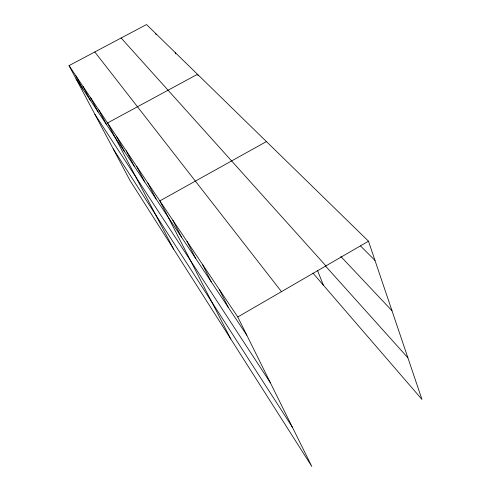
<?xml version="1.0" encoding="UTF-8"?>
<svg xmlns="http://www.w3.org/2000/svg" width="491" height="491" viewBox="0 0 491 491"><rect width="100%" height="100%" fill="white"/><g stroke="black" fill="none" stroke-linecap="round" stroke-linejoin="round"><path stroke-width="0.74" d="M368.495 241.198L146.527 24.55L69.035 65.616L237.785 316.983L368.495 241.198L421.965 399.435L312.957 273.113M266.423 141.574L159.845 200.887L230.813 339.048M360.572 246.003L374.995 260.433M340.834 256.486L392.002 310.766M121.142 37.997L325.914 265.883M325.613 266.134L407.904 357.816M94.794 51.96L281.478 291.648M76.037 78.812L246.807 335.2M94.88 114.317L270.381 382.802M113.194 148.81L292.384 427.225M75.81 75.718L82.954 89.196M69.035 65.616L129.986 180.442L311.81 466.45L237.785 316.983M83.01 86.441L90.289 100.207M98.826 109.996L106.381 124.37M90.669 97.844L98.083 111.911M173.63 249.103L107.535 122.971L197.492 74.294L198.088 75.669M116.576 136.43L124.419 151.455M126.248 150.841L134.239 166.197M136.627 166.308L144.765 181.995M147.797 182.94L156.077 198.984M172.875 220.299L181.437 237.061M187.022 241.369L195.719 258.499M202.433 264.324L211.253 281.822M219.281 289.426L228.211 307.286M155.518 33.327L156.138 34.701M175.189 52.525L175.796 53.9M317.511 270.424L323.348 285.148"/></g></svg>
